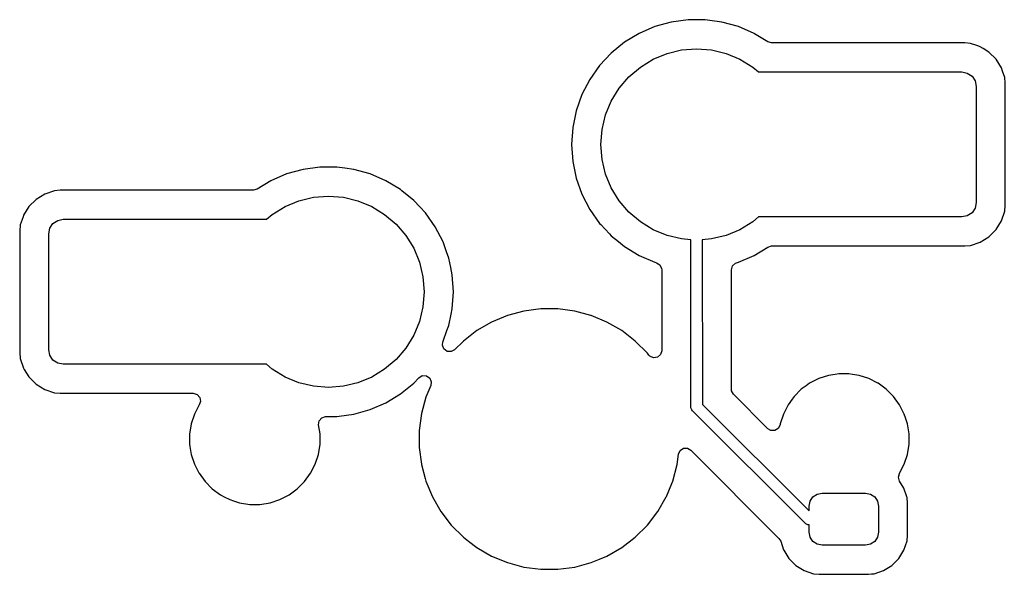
# Model space of a CAD drawing. Header units: millimetres. Extents: x 46 to 4458, y 59 to 1499.
# Drawn here: x 2065.6 to 2082.6, y 902.71 to 912.27 of the extents above; entities that cross this region are included whole.
import ezdxf

# ---------------------------------------------------------------- set-up
doc = ezdxf.new("R2010")
doc.units = ezdxf.units.MM
doc.layers.add('BLACK', color=7, linetype='Continuous')

msp = doc.modelspace()

# ---------------------------------------------------------------- linework, layer by layer
at = {"layer": 'BLACK', "linetype": 'Continuous'}
for p, q in [((2076.55127, 912.14795), (2076.28144, 912.03075)), ((2076.83456, 912.22733), (2076.55127, 912.14795)), ((2077.12602, 912.26739), (2076.83456, 912.22733)), ((2076.83456, 912.22733), (2076.83456, 912.22733)), ((2077.42022, 912.26739), (2077.12602, 912.26739)), ((2077.12602, 912.26739), (2077.12602, 912.26739)), ((2077.50392, 912.25588), (2077.42022, 912.26739)), ((2077.42022, 912.26739), (2077.42022, 912.26739)), ((2077.71167, 912.22733), (2077.50392, 912.25588)), ((2077.71168, 912.22733), (2077.71167, 912.22733)), ((2077.99496, 912.14795), (2077.71168, 912.22733)), ((2077.71168, 912.22733), (2077.71168, 912.22733)), ((2078.26479, 912.03075), (2077.99496, 912.14795)), ((2076.28144, 912.03075), (2076.03007, 911.87789)), ((2076.28144, 912.03075), (2076.28144, 912.03075)), ((2078.2734, 912.02552), (2078.26479, 912.03075)), ((2078.50375, 911.88544), (2078.2734, 912.02552)), ((2076.03007, 911.87789), (2075.80186, 911.69223)), ((2077.015, 911.74657), (2077.27312, 911.76689)), ((2077.27312, 911.76689), (2077.53124, 911.74657)), ((2078.56818, 911.86739), (2078.50375, 911.88544)), ((2079.94599, 911.86739), (2078.56818, 911.86739)), ((2079.946, 911.86739), (2079.94599, 911.86739)), ((2081.89813, 911.86739), (2079.946, 911.86739)), ((2081.89814, 911.86739), (2081.89813, 911.86739)), ((2082.00091, 911.85689), (2081.89814, 911.86739)), ((2082.00092, 911.85689), (2082.00091, 911.85689)), ((2082.12731, 911.815), (2082.00092, 911.85689)), ((2082.16745, 911.8017), (2082.12731, 911.815)), ((2082.16746, 911.8017), (2082.16745, 911.8017)), ((2082.2167, 911.77133), (2082.16746, 911.8017)), ((2082.31678, 911.7096), (2082.2167, 911.77133)), ((2075.80186, 911.69223), (2075.60105, 911.47721)), ((2076.52404, 911.58705), (2076.76324, 911.68613)), ((2076.76324, 911.68613), (2077.015, 911.74657)), ((2077.53124, 911.74657), (2077.783, 911.68613)), ((2077.783, 911.68613), (2078.0222, 911.58705)), ((2082.44083, 911.58554), (2082.31678, 911.7096)), ((2075.60105, 911.47721), (2075.4314, 911.23687)), ((2076.10639, 911.28361), (2076.30327, 911.45177)), ((2076.30327, 911.45177), (2076.52404, 911.58705)), ((2078.0222, 911.58705), (2078.24297, 911.45177)), ((2078.24297, 911.45177), (2078.34234, 911.36689)), ((2082.53293, 911.43622), (2082.44083, 911.58554)), ((2082.55096, 911.38183), (2082.53293, 911.43622)), ((2075.93824, 911.08673), (2076.10639, 911.28361)), ((2078.34234, 911.36689), (2079.89812, 911.36689)), ((2079.89812, 911.36689), (2081.84812, 911.36689)), ((2081.84812, 911.36689), (2081.94379, 911.34786)), ((2081.94379, 911.34786), (2082.0249, 911.29366)), ((2082.0249, 911.29366), (2082.07909, 911.21256)), ((2082.58812, 911.26969), (2082.55096, 911.38183)), ((2082.58812, 911.26968), (2082.58812, 911.26969)), ((2082.59744, 911.17847), (2082.58812, 911.26968)), ((2075.4314, 911.23687), (2075.29605, 910.97565)), ((2075.4314, 911.23687), (2075.4314, 911.23687)), ((2075.80296, 910.86597), (2075.93824, 911.08673)), ((2082.07909, 911.21256), (2082.09812, 911.11689)), ((2082.09812, 911.11689), (2082.09812, 909.11689)), ((2082.59862, 911.1669), (2082.59744, 911.17847)), ((2082.59862, 909.06688), (2082.59862, 911.1669)), ((2075.29605, 910.97565), (2075.19753, 910.69845)), ((2075.70388, 910.62677), (2075.80296, 910.86597)), ((2075.19752, 910.69843), (2075.13767, 910.4104)), ((2075.19753, 910.69845), (2075.19752, 910.69843)), ((2075.64343, 910.375), (2075.70388, 910.62677)), ((2075.13767, 910.4104), (2075.11759, 910.11689)), ((2075.13767, 910.4104), (2075.13767, 910.4104)), ((2075.62312, 910.11689), (2075.64343, 910.375)), ((2075.11759, 910.11689), (2075.13767, 909.82338)), ((2075.64343, 909.85877), (2075.62312, 910.11689)), ((2070.77602, 909.72739), (2070.48456, 909.68733)), ((2071.07022, 909.72739), (2070.77602, 909.72739)), ((2070.77602, 909.72739), (2070.77602, 909.72739)), ((2071.20353, 909.70906), (2071.07022, 909.72739)), ((2071.07022, 909.72739), (2071.07022, 909.72739)), ((2075.13767, 909.82338), (2075.13767, 909.82337)), ((2075.13767, 909.82337), (2075.19752, 909.53534)), ((2075.70388, 909.60701), (2075.64343, 909.85877)), ((2070.20127, 909.60795), (2069.93144, 909.49075)), ((2070.48456, 909.68733), (2070.20127, 909.60795)), ((2070.48456, 909.68733), (2070.48456, 909.68733)), ((2071.36167, 909.68733), (2071.20353, 909.70906)), ((2071.36168, 909.68733), (2071.36167, 909.68733)), ((2071.64496, 909.60795), (2071.36168, 909.68733)), ((2071.36168, 909.68733), (2071.36168, 909.68733)), ((2071.91479, 909.49075), (2071.64496, 909.60795)), ((2075.80296, 909.3678), (2075.70388, 909.60701)), ((2069.93144, 909.49075), (2069.69249, 909.34544)), ((2069.93144, 909.49075), (2069.93144, 909.49075)), ((2071.9148, 909.49075), (2071.91479, 909.49075)), ((2072.16616, 909.33789), (2071.9148, 909.49075)), ((2075.19752, 909.53534), (2075.19753, 909.53533)), ((2075.19753, 909.53533), (2075.29605, 909.25813)), ((2066.02878, 909.2617), (2065.87946, 909.1696)), ((2066.02879, 909.2617), (2066.02878, 909.2617)), ((2066.19532, 909.31689), (2066.02879, 909.2617)), ((2066.2981, 909.32739), (2066.19532, 909.31689)), ((2066.19532, 909.31689), (2066.19532, 909.31689)), ((2066.29812, 909.32739), (2066.2981, 909.32739)), ((2069.62806, 909.32739), (2066.29812, 909.32739)), ((2069.69249, 909.34544), (2069.62806, 909.32739)), ((2070.665, 909.20657), (2070.92312, 909.22689)), ((2070.92312, 909.22689), (2071.18124, 909.20657)), ((2072.16617, 909.33789), (2072.16616, 909.33789)), ((2072.18952, 909.31889), (2072.16617, 909.33789)), ((2072.16617, 909.33789), (2072.16617, 909.33789)), ((2072.39438, 909.15223), (2072.18952, 909.31889)), ((2075.29605, 909.25813), (2075.4314, 908.99691)), ((2075.93824, 909.14704), (2075.80296, 909.3678)), ((2065.75541, 909.04555), (2065.66331, 908.89622)), ((2065.87946, 909.1696), (2065.75541, 909.04555)), ((2069.95327, 908.91177), (2070.17404, 909.04705)), ((2070.17404, 909.04705), (2070.41324, 909.14613)), ((2070.41324, 909.14613), (2070.665, 909.20657)), ((2071.18124, 909.20657), (2071.433, 909.14613)), ((2071.433, 909.14613), (2071.6722, 909.04705)), ((2071.6722, 909.04705), (2071.89297, 908.91177)), ((2072.39438, 909.15222), (2072.39438, 909.15223)), ((2072.49751, 909.0418), (2072.39438, 909.15222)), ((2072.39438, 909.15222), (2072.39438, 909.15222)), ((2076.10639, 908.95016), (2075.93824, 909.14704)), ((2082.09812, 909.11689), (2082.07909, 909.02122)), ((2082.58812, 908.96409), (2082.59862, 909.06688)), ((2065.6633, 908.89622), (2065.65495, 908.87102)), ((2065.66331, 908.89622), (2065.6633, 908.89622)), ((2069.85389, 908.82689), (2069.95327, 908.91177)), ((2071.89297, 908.91177), (2072.08985, 908.74361)), ((2072.59519, 908.93721), (2072.49751, 909.0418)), ((2072.76484, 908.69687), (2072.59519, 908.93721)), ((2075.4314, 908.99691), (2075.4314, 908.9969)), ((2075.4314, 908.9969), (2075.60105, 908.75656)), ((2076.30327, 908.78201), (2076.10639, 908.95016)), ((2081.94379, 908.88592), (2081.84812, 908.86689)), ((2082.0249, 908.94011), (2081.94379, 908.88592)), ((2082.07909, 909.02122), (2082.0249, 908.94011)), ((2082.53293, 908.79755), (2082.58812, 908.96409)), ((2065.60812, 908.72968), (2065.59762, 908.6269)), ((2065.65495, 908.87102), (2065.60812, 908.72968)), ((2065.60812, 908.72968), (2065.60812, 908.72968)), ((2065.60812, 908.72968), (2065.60812, 908.72968)), ((2066.11715, 908.67256), (2066.17134, 908.75366)), ((2066.17134, 908.75366), (2066.25245, 908.80786)), ((2066.25245, 908.80786), (2066.34812, 908.82689)), ((2066.34812, 908.82689), (2068.39812, 908.82689)), ((2068.39812, 908.82689), (2069.85389, 908.82689)), ((2072.08985, 908.74361), (2072.258, 908.54673)), ((2075.60105, 908.75656), (2075.62177, 908.73438)), ((2075.62177, 908.73438), (2075.77091, 908.57469)), ((2076.52404, 908.64673), (2076.30327, 908.78201)), ((2078.24297, 908.78201), (2078.0222, 908.64673)), ((2078.34234, 908.86689), (2078.24297, 908.78201)), ((2079.79812, 908.86689), (2078.34234, 908.86689)), ((2081.84812, 908.86689), (2079.79812, 908.86689)), ((2082.44083, 908.64823), (2082.53293, 908.79755)), ((2065.59762, 908.6269), (2065.59762, 906.52689)), ((2066.09812, 908.57689), (2066.11715, 908.67256)), ((2066.09812, 906.57689), (2066.09812, 908.57689)), ((2072.258, 908.54673), (2072.39328, 908.32597)), ((2072.76484, 908.69686), (2072.76484, 908.69687)), ((2072.76484, 908.69687), (2072.76484, 908.69687)), ((2072.90019, 908.43565), (2072.76484, 908.69686)), ((2075.77091, 908.57469), (2075.80186, 908.54155)), ((2075.80186, 908.54155), (2075.92483, 908.4415)), ((2076.76324, 908.54764), (2076.52404, 908.64673)), ((2077.015, 908.4872), (2076.76324, 908.54764)), ((2077.783, 908.54764), (2077.53124, 908.4872)), ((2078.0222, 908.64673), (2077.783, 908.54764)), ((2082.31678, 908.52418), (2082.44083, 908.64823)), ((2072.95998, 908.26742), (2072.90019, 908.43565)), ((2075.92483, 908.4415), (2076.03007, 908.35589)), ((2077.17381, 908.4747), (2077.015, 908.4872)), ((2077.17504, 905.57738), (2077.17381, 908.4747)), ((2077.53124, 908.4872), (2077.3719, 908.47466)), ((2077.3719, 908.47466), (2077.3731, 905.63567)), ((2078.50375, 908.34834), (2078.56818, 908.36639)), ((2078.56818, 908.36639), (2079.7481, 908.36639)), ((2079.7481, 908.36639), (2079.74811, 908.36639)), ((2079.74811, 908.36639), (2081.89813, 908.36639)), ((2081.89813, 908.36639), (2082.00092, 908.37689)), ((2082.00092, 908.37689), (2082.16745, 908.43207)), ((2082.16745, 908.43207), (2082.31678, 908.52418)), ((2072.39328, 908.32597), (2072.49236, 908.08677)), ((2072.99871, 908.15845), (2072.95998, 908.26742)), ((2076.03007, 908.35589), (2076.03007, 908.35589)), ((2076.03007, 908.35589), (2076.03007, 908.35589)), ((2076.03007, 908.35589), (2076.28144, 908.20303)), ((2076.28144, 908.20303), (2076.28144, 908.20303)), ((2076.28144, 908.20303), (2076.55128, 908.08582)), ((2077.99496, 908.08582), (2078.26479, 908.20302)), ((2078.26479, 908.20302), (2078.2648, 908.20303)), ((2078.2648, 908.20303), (2078.50375, 908.34834)), ((2078.2648, 908.20303), (2078.2648, 908.20303)), ((2072.49236, 908.08677), (2072.55281, 907.835)), ((2072.99871, 908.15843), (2072.99871, 908.15845)), ((2073.03266, 907.99508), (2072.99871, 908.15843)), ((2076.55128, 908.08582), (2076.58207, 908.07719)), ((2076.58207, 908.07719), (2076.64132, 908.04015)), ((2076.64132, 908.04015), (2076.67113, 907.97696)), ((2077.87362, 907.95779), (2077.8933, 908.02483)), ((2077.8933, 908.02483), (2077.94611, 908.07058)), ((2077.94611, 908.07058), (2077.96417, 908.07719)), ((2077.96417, 908.07719), (2077.99496, 908.08582)), ((2077.99496, 908.08582), (2077.99496, 908.08582)), ((2073.05857, 907.8704), (2073.03266, 907.99508)), ((2073.07864, 907.57689), (2073.05857, 907.8704)), ((2076.67113, 907.97696), (2076.67262, 907.95779)), ((2076.67262, 907.95779), (2076.67262, 906.56141)), ((2077.87362, 907.27104), (2077.87362, 907.95779)), ((2072.55281, 907.835), (2072.57312, 907.57689)), ((2072.57312, 907.57689), (2072.55281, 907.31877)), ((2073.05857, 907.28338), (2073.07864, 907.57689)), ((2072.55281, 907.31877), (2072.49236, 907.06701)), ((2072.99871, 906.99534), (2073.03894, 907.18892)), ((2073.03894, 907.18892), (2073.05857, 907.28338)), ((2074.29432, 907.24289), (2074.01012, 907.16674)), ((2074.586, 907.28129), (2074.29432, 907.24289)), ((2074.58601, 907.28129), (2074.586, 907.28129)), ((2074.88023, 907.28129), (2074.58601, 907.28129)), ((2074.58601, 907.28129), (2074.58601, 907.28129)), ((2074.88024, 907.28129), (2074.88023, 907.28129)), ((2074.88023, 907.28129), (2074.88023, 907.28129)), ((2075.17192, 907.24289), (2074.88024, 907.28129)), ((2075.44743, 907.16906), (2075.17192, 907.24289)), ((2075.17192, 907.24289), (2075.17192, 907.24289)), ((2075.17192, 907.24289), (2075.17192, 907.24289)), ((2077.87362, 905.89698), (2077.87362, 907.27104)), ((2072.49236, 907.06701), (2072.39328, 906.8278)), ((2073.73831, 907.05415), (2073.48353, 906.90705)), ((2073.73832, 907.05415), (2073.73831, 907.05415)), ((2074.01012, 907.16674), (2073.73832, 907.05415)), ((2075.45611, 907.16674), (2075.44743, 907.16906)), ((2075.72791, 907.05415), (2075.45611, 907.16674)), ((2075.72793, 907.05415), (2075.72791, 907.05415)), ((2075.98271, 906.90705), (2075.72793, 907.05415)), ((2072.90178, 906.7226), (2072.96733, 906.90704)), ((2072.96733, 906.90704), (2072.99871, 906.99533)), ((2072.99871, 906.99533), (2072.99871, 906.99534)), ((2072.99871, 906.99534), (2072.99871, 906.99534)), ((2073.48351, 906.90704), (2073.25011, 906.72794)), ((2073.48353, 906.90705), (2073.48351, 906.90704)), ((2075.98272, 906.90704), (2075.98271, 906.90705)), ((2075.98271, 906.90705), (2075.98271, 906.90705)), ((2076.21613, 906.72794), (2075.98272, 906.90704)), ((2075.98272, 906.90704), (2075.98272, 906.90704)), ((2075.98272, 906.90704), (2075.98272, 906.90704)), ((2072.39328, 906.8278), (2072.258, 906.60704)), ((2072.88901, 906.65704), (2072.89896, 906.71529)), ((2072.89896, 906.71529), (2072.90019, 906.71811)), ((2072.90019, 906.71812), (2072.90178, 906.7226)), ((2072.90019, 906.71811), (2072.90019, 906.71812)), ((2073.25011, 906.72794), (2073.10038, 906.57821)), ((2076.21614, 906.72793), (2076.21613, 906.72794)), ((2076.42416, 906.5199), (2076.21614, 906.72793)), ((2065.59762, 906.52689), (2065.59762, 906.52687)), ((2065.59762, 906.52687), (2065.60812, 906.42409)), ((2066.11715, 906.48122), (2066.09812, 906.57689)), ((2072.258, 906.60704), (2072.08985, 906.41016)), ((2072.91343, 906.59158), (2072.88901, 906.65704)), ((2072.96936, 906.54971), (2072.91343, 906.59158)), ((2073.03905, 906.54472), (2072.96936, 906.54971)), ((2073.10038, 906.57821), (2073.03905, 906.54472)), ((2076.42417, 906.51989), (2076.42416, 906.5199)), ((2076.45024, 906.48592), (2076.42417, 906.51989)), ((2076.65293, 906.49437), (2076.60013, 906.44861)), ((2076.67262, 906.56141), (2076.65293, 906.49437)), ((2065.60812, 906.42409), (2065.60812, 906.42409)), ((2065.60812, 906.42409), (2065.6633, 906.25756)), ((2066.17134, 906.40011), (2066.11715, 906.48122)), ((2066.25245, 906.34592), (2066.17134, 906.40011)), ((2066.34812, 906.32689), (2066.25245, 906.34592)), ((2068.27312, 906.32689), (2066.34812, 906.32689)), ((2069.85389, 906.32689), (2068.27312, 906.32689)), ((2069.95327, 906.24201), (2069.85389, 906.32689)), ((2072.08985, 906.41016), (2071.89297, 906.24201)), ((2076.46742, 906.46769), (2076.45024, 906.48592)), ((2076.53097, 906.43867), (2076.46742, 906.46769)), ((2076.60013, 906.44861), (2076.53097, 906.43867)), ((2065.6633, 906.25756), (2065.66331, 906.25755)), ((2065.66331, 906.25755), (2065.67691, 906.23549)), ((2065.67691, 906.23549), (2065.75541, 906.10823)), ((2070.17404, 906.10673), (2069.95327, 906.24201)), ((2071.89297, 906.24201), (2071.6722, 906.10673)), ((2079.72454, 906.16239), (2079.66621, 906.15315)), ((2079.9017, 906.16239), (2079.72454, 906.16239)), ((2079.96167, 906.15289), (2079.9017, 906.16239)), ((2065.75541, 906.10823), (2065.87946, 905.98418)), ((2065.87946, 905.98418), (2066.02879, 905.89207)), ((2070.41324, 906.00764), (2070.17404, 906.10673)), ((2070.665, 905.9472), (2070.41324, 906.00764)), ((2071.433, 906.00764), (2071.18124, 905.9472)), ((2071.6722, 906.10673), (2071.433, 906.00764)), ((2072.16617, 905.81589), (2072.39438, 906.00155)), ((2072.39438, 906.00155), (2072.48261, 906.09602)), ((2072.48261, 906.09602), (2072.54275, 906.13158)), ((2072.54275, 906.13158), (2072.61257, 906.12898)), ((2072.61257, 906.12898), (2072.6699, 906.08904)), ((2072.6699, 906.08904), (2072.69654, 906.02445)), ((2072.69654, 906.02445), (2072.68779, 905.96393)), ((2079.22323, 905.9995), (2079.16288, 905.95566)), ((2079.38108, 906.07993), (2079.22323, 905.9995)), ((2079.54956, 906.13467), (2079.38108, 906.07993)), ((2079.38108, 906.07993), (2079.38108, 906.07993)), ((2079.66621, 906.15315), (2079.54956, 906.13467)), ((2080.07668, 906.13467), (2079.96167, 906.15289)), ((2080.24516, 906.07993), (2080.07668, 906.13467)), ((2080.39898, 906.00155), (2080.24516, 906.07993)), ((2080.24516, 906.07993), (2080.24516, 906.07993)), ((2080.40301, 905.9995), (2080.39898, 906.00155)), ((2080.54633, 905.89537), (2080.40301, 905.9995)), ((2066.02879, 905.89207), (2066.19532, 905.83689)), ((2066.19532, 905.83689), (2066.29811, 905.82639)), ((2066.29811, 905.82639), (2068.22524, 905.82639)), ((2068.22524, 905.82639), (2068.22525, 905.82639)), ((2068.22525, 905.82639), (2068.59217, 905.82639)), ((2068.59217, 905.82639), (2068.65921, 905.8067)), ((2070.92312, 905.92689), (2070.665, 905.9472)), ((2071.18124, 905.9472), (2070.92312, 905.92689)), ((2071.9148, 905.66303), (2072.16617, 905.81589)), ((2072.68779, 905.96393), (2072.60327, 905.75988)), ((2077.87645, 905.87063), (2077.87362, 905.89698)), ((2077.90994, 905.8093), (2077.87645, 905.87063)), ((2079.0799, 905.89537), (2078.95464, 905.7701)), ((2079.07991, 905.89537), (2079.0799, 905.89537)), ((2079.0799, 905.89537), (2079.0799, 905.89537)), ((2079.16288, 905.95566), (2079.07991, 905.89537)), ((2080.6716, 905.7701), (2080.54633, 905.89537)), ((2068.65921, 905.8067), (2068.70496, 905.7539)), ((2068.7149, 905.68474), (2068.69249, 905.62951)), ((2068.70496, 905.7539), (2068.7149, 905.68474)), ((2071.64496, 905.54582), (2071.9148, 905.66303)), ((2072.60327, 905.75988), (2072.52712, 905.47568)), ((2078.5027, 905.21654), (2077.90994, 905.8093)), ((2078.92338, 905.72709), (2078.85051, 905.62678)), ((2078.95464, 905.7701), (2078.92338, 905.72709)), ((2078.95464, 905.7701), (2078.95464, 905.7701)), ((2078.95464, 905.7701), (2078.95464, 905.7701)), ((2080.77573, 905.62678), (2080.6716, 905.7701)), ((2068.69051, 905.62678), (2068.61008, 905.46893)), ((2068.69249, 905.62951), (2068.69051, 905.62678)), ((2071.36167, 905.46645), (2071.64496, 905.54582)), ((2072.52712, 905.47568), (2072.48872, 905.184)), ((2077.18997, 905.54133), (2077.17504, 905.57738)), ((2077.20241, 905.52618), (2077.18997, 905.54133)), ((2079.15756, 903.57374), (2077.20241, 905.52618)), ((2077.3731, 905.63567), (2079.21312, 903.79821)), ((2078.85051, 905.62678), (2078.77008, 905.46893)), ((2080.81111, 905.55735), (2080.77573, 905.62678)), ((2080.85616, 905.46893), (2080.81111, 905.55735)), ((2068.61008, 905.46893), (2068.55533, 905.30044)), ((2068.61008, 905.46893), (2068.61008, 905.46893)), ((2070.75367, 905.28299), (2070.76262, 905.35228)), ((2070.76262, 905.35228), (2070.80762, 905.40573)), ((2070.80762, 905.40573), (2070.87437, 905.42637)), ((2070.87437, 905.42637), (2070.87614, 905.42639)), ((2070.87614, 905.42639), (2071.07022, 905.42639)), ((2071.07022, 905.42639), (2071.10864, 905.43167)), ((2071.10864, 905.43167), (2071.36167, 905.46645)), ((2078.77008, 905.46893), (2078.71533, 905.30045)), ((2078.77008, 905.46893), (2078.77008, 905.46893)), ((2080.87827, 905.40087), (2080.85616, 905.46893)), ((2080.85616, 905.46893), (2080.85616, 905.46893)), ((2080.91091, 905.30044), (2080.87827, 905.40087)), ((2068.53235, 905.15533), (2068.52762, 905.12547)), ((2068.55533, 905.30044), (2068.53235, 905.15533)), ((2070.77862, 905.12547), (2070.75367, 905.28299)), ((2072.48872, 905.184), (2072.48872, 905.18399)), ((2072.48872, 905.18399), (2072.48872, 904.88979)), ((2078.55375, 905.18575), (2078.5027, 905.21654)), ((2078.62361, 905.18475), (2078.55375, 905.18575)), ((2078.68293, 905.22168), (2078.62361, 905.18475)), ((2078.71286, 905.28482), (2078.68293, 905.22168)), ((2078.71533, 905.30045), (2078.71286, 905.28482)), ((2080.93862, 905.12547), (2080.91091, 905.30044)), ((2068.52762, 905.12547), (2068.52762, 904.94831)), ((2070.77862, 904.94831), (2070.77862, 905.12547)), ((2080.93862, 904.94831), (2080.93862, 905.12547)), ((2068.52762, 904.94831), (2068.53366, 904.91015)), ((2068.53366, 904.91015), (2068.55533, 904.77333)), ((2070.75091, 904.77333), (2070.77862, 904.94831)), ((2072.48872, 904.88979), (2072.48872, 904.88977)), ((2072.48872, 904.88977), (2072.52623, 904.60485)), ((2076.96255, 904.7761), (2076.99082, 904.84)), ((2076.99082, 904.84), (2077.04914, 904.87847)), ((2077.04914, 904.87847), (2077.11901, 904.8793)), ((2077.11901, 904.8793), (2077.17317, 904.8476)), ((2077.17317, 904.8476), (2078.69514, 903.32563)), ((2080.91091, 904.77333), (2080.93862, 904.94831)), ((2068.55533, 904.77333), (2068.61008, 904.60485)), ((2070.69616, 904.60485), (2070.75091, 904.77333)), ((2076.93912, 904.59809), (2076.96255, 904.7761)), ((2080.85616, 904.60485), (2080.91091, 904.77333)), ((2068.61008, 904.60485), (2068.61008, 904.60485)), ((2068.61008, 904.60485), (2068.68579, 904.45626)), ((2068.68579, 904.45626), (2068.69051, 904.447)), ((2070.61573, 904.447), (2070.69616, 904.60485)), ((2072.52623, 904.60485), (2072.52712, 904.59809)), ((2072.52712, 904.59809), (2072.59101, 904.35965)), ((2076.86297, 904.3139), (2076.93912, 904.59809)), ((2080.77573, 904.447), (2080.85616, 904.60485)), ((2068.69051, 904.447), (2068.79464, 904.30367)), ((2068.79464, 904.30367), (2068.91991, 904.1784)), ((2070.38633, 904.1784), (2070.5116, 904.30367)), ((2070.5116, 904.30367), (2070.61573, 904.447)), ((2072.59101, 904.35965), (2072.60327, 904.31389)), ((2072.60327, 904.31389), (2072.71585, 904.04209)), ((2076.84608, 904.27313), (2076.86297, 904.3139)), ((2080.75557, 904.38138), (2080.77382, 904.44388)), ((2080.77401, 904.31399), (2080.75557, 904.38138)), ((2080.77382, 904.44388), (2080.77572, 904.44698)), ((2080.85012, 904.19059), (2080.77401, 904.31399)), ((2080.77572, 904.44698), (2080.77573, 904.447)), ((2068.91991, 904.1784), (2069.06323, 904.07427)), ((2070.24301, 904.07427), (2070.38633, 904.1784)), ((2076.75255, 904.04732), (2076.84608, 904.27313)), ((2080.85012, 904.19058), (2080.85012, 904.19059)), ((2080.85012, 904.19059), (2080.85012, 904.19059)), ((2080.90021, 904.03944), (2080.85012, 904.19058)), ((2069.06323, 904.07427), (2069.1264, 904.04208)), ((2069.1264, 904.04208), (2069.22108, 903.99385)), ((2069.22108, 903.99385), (2069.22108, 903.99384)), ((2069.22108, 903.99384), (2069.28791, 903.97213)), ((2069.28791, 903.97213), (2069.38956, 903.9391)), ((2069.91667, 903.9391), (2070.08516, 903.99385)), ((2070.08516, 903.99385), (2070.24301, 904.07427)), ((2072.71585, 904.04209), (2072.71586, 904.04208)), ((2072.71586, 904.04208), (2072.86296, 903.7873)), ((2076.60327, 903.78729), (2076.75038, 904.04208)), ((2076.75038, 904.04208), (2076.75255, 904.04732)), ((2079.21312, 903.88189), (2079.23025, 903.96799)), ((2079.23025, 903.96799), (2079.27902, 904.04099)), ((2079.27902, 904.04099), (2079.35202, 904.08976)), ((2079.35202, 904.08976), (2079.43812, 904.10689)), ((2079.43812, 904.10689), (2080.18812, 904.10689)), ((2080.18812, 904.10689), (2080.27422, 904.08976)), ((2080.27422, 904.08976), (2080.34722, 904.04099)), ((2080.34722, 904.04099), (2080.39599, 903.96799)), ((2080.39599, 903.96799), (2080.41312, 903.88189)), ((2080.90347, 904.0296), (2080.90021, 904.03944)), ((2080.9135, 903.93134), (2080.90347, 904.0296)), ((2080.90347, 904.0296), (2080.90347, 904.0296)), ((2069.38956, 903.9391), (2069.56454, 903.91139)), ((2069.56454, 903.91139), (2069.56454, 903.91139)), ((2069.56454, 903.91139), (2069.7417, 903.91139)), ((2069.7417, 903.91139), (2069.91667, 903.9391)), ((2069.7417, 903.91139), (2069.7417, 903.91139)), ((2072.86296, 903.7873), (2072.86297, 903.78728)), ((2072.86297, 903.78728), (2073.04207, 903.55388)), ((2076.42417, 903.55388), (2076.60327, 903.78729)), ((2079.21312, 903.79821), (2079.21312, 903.88189)), ((2080.41312, 903.88189), (2080.41312, 903.43189)), ((2080.91362, 903.93023), (2080.9135, 903.93134)), ((2080.91362, 903.38354), (2080.91362, 903.93023)), ((2073.04207, 903.55388), (2073.04207, 903.55387)), ((2073.04207, 903.55387), (2073.2501, 903.34584)), ((2076.21613, 903.34584), (2076.42417, 903.55388)), ((2079.16812, 903.56937), (2079.15756, 903.57374)), ((2079.19361, 903.55881), (2079.16812, 903.56937)), ((2079.21312, 903.55689), (2079.19361, 903.55881)), ((2079.21312, 903.43189), (2079.21312, 903.55689)), ((2073.2501, 903.34584), (2073.25011, 903.34584)), ((2073.25011, 903.34584), (2073.33988, 903.27696)), ((2073.33988, 903.27696), (2073.48352, 903.16673)), ((2075.98272, 903.16673), (2076.21613, 903.34584)), ((2078.69514, 903.32563), (2078.72516, 903.27696)), ((2078.72516, 903.27696), (2078.77481, 903.12713)), ((2079.23025, 903.34578), (2079.21312, 903.43189)), ((2079.27902, 903.27279), (2079.23025, 903.34578)), ((2079.35202, 903.22401), (2079.27902, 903.27279)), ((2080.34722, 903.27279), (2080.27422, 903.22401)), ((2080.39599, 903.34578), (2080.34722, 903.27279)), ((2080.41312, 903.43189), (2080.39599, 903.34578)), ((2080.85012, 903.12319), (2080.90347, 903.28418)), ((2080.90347, 903.28418), (2080.91362, 903.38354)), ((2073.48352, 903.16673), (2073.48353, 903.16673)), ((2073.48353, 903.16673), (2073.73831, 903.01963)), ((2075.72792, 903.01963), (2075.98272, 903.16673)), ((2078.77481, 903.12713), (2078.77612, 903.12319)), ((2078.77612, 903.12319), (2078.77612, 903.12318)), ((2078.77612, 903.12318), (2078.86515, 902.97885)), ((2079.43812, 903.20689), (2079.35202, 903.22401)), ((2080.18812, 903.20689), (2079.43812, 903.20689)), ((2080.27422, 903.22401), (2080.18812, 903.20689)), ((2080.76109, 902.97884), (2080.85012, 903.12319)), ((2073.73831, 903.01963), (2073.73832, 903.01962)), ((2073.73832, 903.01962), (2074.01012, 902.90704)), ((2075.45611, 902.90704), (2075.59912, 902.96627)), ((2075.59912, 902.96627), (2075.72791, 903.01962)), ((2075.72791, 903.01962), (2075.72792, 903.01962)), ((2075.72792, 903.01962), (2075.72792, 903.01963)), ((2078.86515, 902.97885), (2078.86515, 902.97884)), ((2078.86515, 902.97884), (2078.98507, 902.85892)), ((2080.64116, 902.85892), (2080.76109, 902.97884)), ((2074.01012, 902.90704), (2074.01013, 902.90704)), ((2074.01013, 902.90704), (2074.01013, 902.90704)), ((2074.01013, 902.90704), (2074.29432, 902.83089)), ((2074.29432, 902.83089), (2074.58601, 902.79249)), ((2074.58601, 902.79249), (2074.58602, 902.79249)), ((2074.58602, 902.79249), (2074.88022, 902.79249)), ((2074.88022, 902.79249), (2074.88023, 902.79249)), ((2074.88023, 902.79249), (2075.17192, 902.83089)), ((2075.17192, 902.83089), (2075.45611, 902.90704)), ((2078.98507, 902.85892), (2078.98508, 902.85892)), ((2078.98508, 902.85892), (2079.12941, 902.76989)), ((2079.12941, 902.76989), (2079.12942, 902.76989)), ((2079.12942, 902.76989), (2079.12942, 902.76988)), ((2079.12942, 902.76988), (2079.29041, 902.71654)), ((2080.33583, 902.71654), (2080.49682, 902.76988)), ((2080.49682, 902.76988), (2080.64116, 902.85892)), ((2079.29041, 902.71654), (2079.38977, 902.70639)), ((2079.38977, 902.70639), (2080.23646, 902.70639)), ((2080.23646, 902.70639), (2080.23647, 902.70639)), ((2080.23647, 902.70639), (2080.29088, 902.71195)), ((2080.23647, 902.70639), (2080.23647, 902.70639)), ((2080.29088, 902.71195), (2080.33583, 902.71654))]:
    msp.add_line(p, q, dxfattribs=at)

doc.saveas('drawing.dxf')
